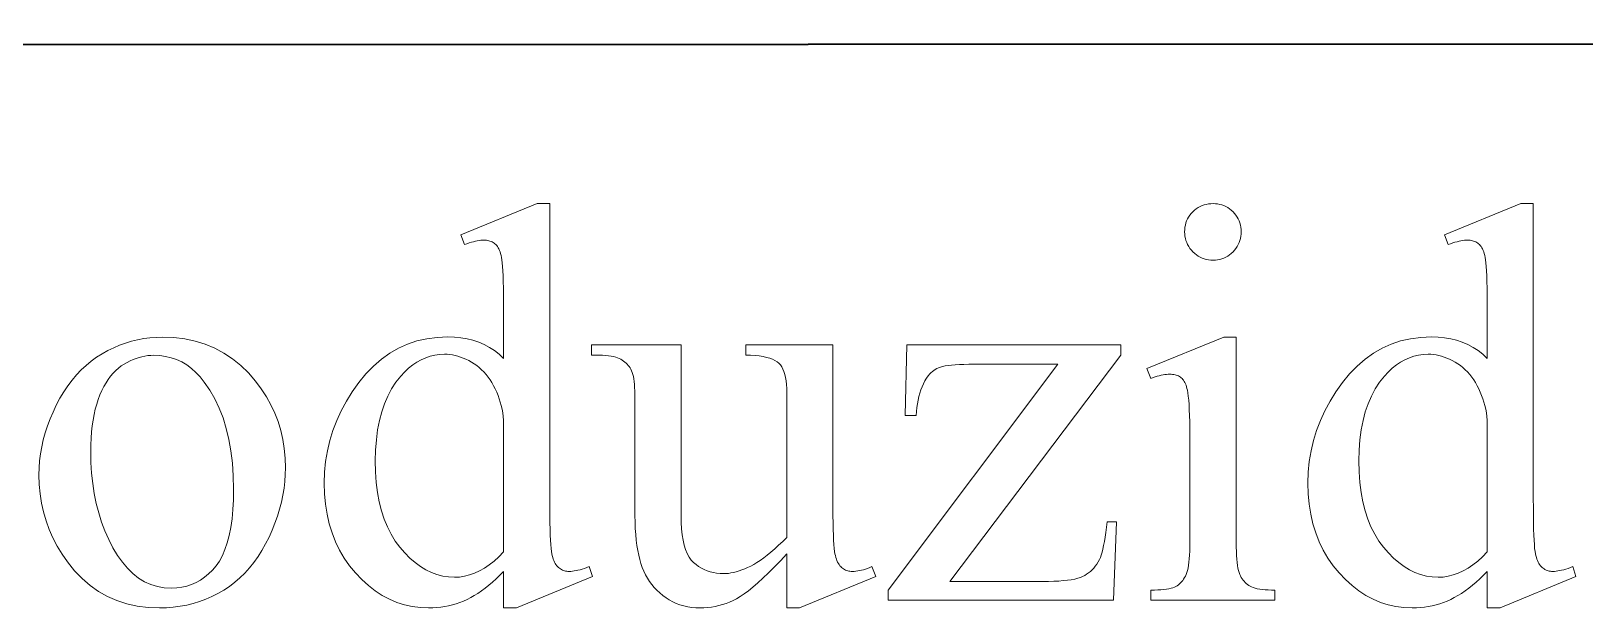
# Model space of a CAD drawing. Extents: x 0 to 297, y 0 to 210.
# Drawn here: x 189.2 to 195.23, y 10.66 to 12.9 of the extents above; entities that cross this region are included whole.
import ezdxf

# ---------------------------------------------------------------- set-up
doc = ezdxf.new("R2010")
doc.units = 0

msp = doc.modelspace()

# ---------------------------------------------------------------- linework, layer by layer
at = {"color": 7, "lineweight": 35}
msp.add_line((162, 12.832358), (286.882111, 12.899072), dxfattribs=at)
at = {"color": 7, "lineweight": 13}
for points in [[(191.033966, 10.803456), (191.019516, 10.788743), (191.005112, 10.774884), (190.990784, 10.76188), (190.976517, 10.749729), (190.962326, 10.738433), (190.948181, 10.727992), (190.934113, 10.718405), (190.92012, 10.709672), (190.906174, 10.701793), (190.892303, 10.694769), (190.878342, 10.688501), (190.864182, 10.682895), (190.849792, 10.677947), (190.83519, 10.673658), (190.820374, 10.670031), (190.805344, 10.667062), (190.7901, 10.664753), (190.774628, 10.663103), (190.758957, 10.662114), (190.743057, 10.661784), (190.711029, 10.663141), (190.67981, 10.667213), (190.649414, 10.673999), (190.619858, 10.6835), (190.59111, 10.695715), (190.563187, 10.710645), (190.536087, 10.728289), (190.509796, 10.748648), (190.484344, 10.771721), (190.459717, 10.797508), (190.436691, 10.825427), (190.416107, 10.854892), (190.397934, 10.885902), (190.382187, 10.91846), (190.368866, 10.952564), (190.357971, 10.988215), (190.349487, 11.025413), (190.34343, 11.064156), (190.339798, 11.104446), (190.338593, 11.146283), (190.33992, 11.188531), (190.343948, 11.230054), (190.350647, 11.270852), (190.360046, 11.310926), (190.372116, 11.350275), (190.386856, 11.3889), (190.404297, 11.4268), (190.424408, 11.463976), (190.447205, 11.500427), (190.472687, 11.536153), (190.500275, 11.569749), (190.529404, 11.599809), (190.560059, 11.626331), (190.592255, 11.649319), (190.625992, 11.668769), (190.661255, 11.684683), (190.698059, 11.69706), (190.736389, 11.705901), (190.776276, 11.711205), (190.817673, 11.712974), (190.843399, 11.712141), (190.868195, 11.709642), (190.892105, 11.705479), (190.9151, 11.69965), (190.93718, 11.692156), (190.958359, 11.682995), (190.978622, 11.67217), (190.997986, 11.659678), (191.016434, 11.645522), (191.033966, 11.629701), (191.033966, 11.812469), (191.03389, 11.845119), (191.033646, 11.875151), (191.033234, 11.902566), (191.032669, 11.927364), (191.031937, 11.949545), (191.031052, 11.96911), (191.029999, 11.986055), (191.028778, 12.000385), (191.027405, 12.012097), (191.025864, 12.021193), (191.024139, 12.02873), (191.022247, 12.035771), (191.020172, 12.042314), (191.017899, 12.048359), (191.015442, 12.053907), (191.012817, 12.058958), (191.009995, 12.063511), (191.007004, 12.067566), (191.003815, 12.071124), (191.000443, 12.074184), (190.996902, 12.076856), (190.993179, 12.079247), (190.989288, 12.081355), (190.985214, 12.083182), (190.980972, 12.084729), (190.976563, 12.085995), (190.971985, 12.086979), (190.967224, 12.087682), (190.962296, 12.088103), (190.957184, 12.088243), (190.951385, 12.088071), (190.945206, 12.087552), (190.93866, 12.086687), (190.931747, 12.085476), (190.924469, 12.083918), (190.916824, 12.082015), (190.908813, 12.079765), (190.900421, 12.077169), (190.891678, 12.074228), (190.882568, 12.07094), (190.8685, 12.108792), (191.163742, 12.229917), (191.212418, 12.229917), (191.212418, 11.08464), (191.212494, 11.051173), (191.212738, 11.020421), (191.21315, 10.992384), (191.213715, 10.967062), (191.214447, 10.944453), (191.215332, 10.92456), (191.216385, 10.907381), (191.217606, 10.892916), (191.218979, 10.881166), (191.22052, 10.87213), (191.222244, 10.864684), (191.224152, 10.857703), (191.226273, 10.851188), (191.228577, 10.845137), (191.231064, 10.839551), (191.233765, 10.83443), (191.236649, 10.829774), (191.239731, 10.825583), (191.243011, 10.821858), (191.246475, 10.818598), (191.250107, 10.815721), (191.25386, 10.813147), (191.257721, 10.810876), (191.261703, 10.808908), (191.265808, 10.807241), (191.270035, 10.80588), (191.274384, 10.804819), (191.278839, 10.804062), (191.283417, 10.803608), (191.288116, 10.803456), (191.294159, 10.80364), (191.300568, 10.804193), (191.307388, 10.805111), (191.31459, 10.806398), (191.322174, 10.808053), (191.33017, 10.810076), (191.338531, 10.812466), (191.34729, 10.815223), (191.356445, 10.818349), (191.365982, 10.821842), (191.377884, 10.78399), (191.08371, 10.661784), (191.033966, 10.661784)], [(193.784149, 12.229917), (193.793106, 12.229597), (193.801773, 12.228641), (193.810181, 12.227045), (193.818329, 12.224813), (193.826187, 12.221941), (193.833786, 12.218431), (193.841125, 12.214284), (193.848175, 12.209498), (193.854965, 12.204075), (193.861481, 12.198013), (193.867538, 12.191498), (193.872955, 12.184711), (193.877747, 12.177654), (193.881897, 12.170328), (193.885406, 12.16273), (193.888275, 12.154862), (193.890503, 12.146725), (193.892105, 12.138316), (193.893066, 12.129637), (193.893372, 12.120688), (193.893066, 12.111733), (193.892105, 12.103039), (193.890503, 12.094603), (193.888275, 12.086428), (193.885406, 12.07851), (193.881897, 12.070854), (193.877747, 12.063457), (193.872955, 12.056319), (193.867538, 12.04944), (193.861481, 12.042822), (193.854965, 12.036658), (193.848175, 12.031142), (193.841125, 12.026276), (193.833786, 12.022058), (193.826187, 12.018489), (193.818329, 12.01557), (193.810181, 12.013298), (193.801773, 12.011676), (193.793106, 12.010702), (193.784149, 12.010378), (193.775192, 12.010702), (193.766495, 12.011676), (193.758072, 12.013298), (193.749893, 12.01557), (193.741974, 12.018489), (193.734314, 12.022058), (193.726913, 12.026276), (193.719788, 12.031142), (193.712906, 12.036658), (193.706284, 12.042822), (193.700119, 12.04944), (193.694611, 12.056319), (193.689743, 12.063457), (193.685516, 12.070854), (193.681946, 12.07851), (193.679031, 12.086428), (193.676758, 12.094603), (193.67514, 12.103039), (193.674164, 12.111733), (193.673843, 12.120688), (193.674164, 12.129637), (193.67511, 12.138316), (193.676712, 12.146725), (193.67894, 12.154862), (193.681824, 12.16273), (193.685318, 12.170328), (193.689468, 12.177654), (193.69426, 12.184711), (193.699677, 12.191498), (193.70575, 12.198013), (193.712265, 12.204075), (193.719086, 12.209498), (193.726196, 12.214284), (193.733597, 12.218431), (193.741302, 12.221941), (193.749283, 12.224813), (193.757568, 12.227045), (193.766129, 12.228641), (193.774994, 12.229597)], [(194.847229, 10.803456), (194.832779, 10.788743), (194.81839, 10.774884), (194.804047, 10.76188), (194.789795, 10.749729), (194.775589, 10.738433), (194.761459, 10.727992), (194.747375, 10.718405), (194.733383, 10.709672), (194.719437, 10.701793), (194.705566, 10.694769), (194.69162, 10.688501), (194.677444, 10.682895), (194.663055, 10.677947), (194.648468, 10.673658), (194.633652, 10.670031), (194.618607, 10.667062), (194.603363, 10.664753), (194.587891, 10.663103), (194.57222, 10.662114), (194.55632, 10.661784), (194.524292, 10.663141), (194.493073, 10.667213), (194.462692, 10.673999), (194.433121, 10.6835), (194.404373, 10.695715), (194.37645, 10.710645), (194.34935, 10.728289), (194.323074, 10.748648), (194.297607, 10.771721), (194.27298, 10.797508), (194.249969, 10.825427), (194.22937, 10.854892), (194.211197, 10.885902), (194.19545, 10.91846), (194.182129, 10.952564), (194.171234, 10.988215), (194.16275, 11.025413), (194.156693, 11.064156), (194.153061, 11.104446), (194.151855, 11.146283), (194.153198, 11.188531), (194.157211, 11.230054), (194.163925, 11.270852), (194.173309, 11.310926), (194.185379, 11.350275), (194.200134, 11.3889), (194.21756, 11.4268), (194.237671, 11.463976), (194.260468, 11.500427), (194.28595, 11.536153), (194.313538, 11.569749), (194.342667, 11.599809), (194.373322, 11.626331), (194.405518, 11.649319), (194.439255, 11.668769), (194.474518, 11.684683), (194.511322, 11.69706), (194.549652, 11.705901), (194.589539, 11.711205), (194.630936, 11.712974), (194.656662, 11.712141), (194.681473, 11.709642), (194.705368, 11.705479), (194.728363, 11.69965), (194.750443, 11.692156), (194.771622, 11.682995), (194.791885, 11.67217), (194.811249, 11.659678), (194.829697, 11.645522), (194.847229, 11.629701), (194.847229, 11.812469), (194.847153, 11.845119), (194.846909, 11.875151), (194.846497, 11.902566), (194.845947, 11.927364), (194.845215, 11.949545), (194.844315, 11.96911), (194.843262, 11.986055), (194.842041, 12.000385), (194.840668, 12.012097), (194.839127, 12.021193), (194.837402, 12.02873), (194.83551, 12.035771), (194.833435, 12.042314), (194.831161, 12.048359), (194.82872, 12.053907), (194.82608, 12.058958), (194.823273, 12.063511), (194.820267, 12.067566), (194.817078, 12.071124), (194.813705, 12.074184), (194.810165, 12.076856), (194.806442, 12.079247), (194.802551, 12.081355), (194.798477, 12.083182), (194.79425, 12.084729), (194.789825, 12.085995), (194.785248, 12.086979), (194.780487, 12.087682), (194.775558, 12.088103), (194.770447, 12.088243), (194.764648, 12.088071), (194.758469, 12.087552), (194.751923, 12.086687), (194.74501, 12.085476), (194.737732, 12.083918), (194.730087, 12.082015), (194.722076, 12.079765), (194.713699, 12.077169), (194.704941, 12.074228), (194.695831, 12.07094), (194.681763, 12.108792), (194.97702, 12.229917), (195.025681, 12.229917), (195.025681, 11.08464), (195.025757, 11.051173), (195.026001, 11.020421), (195.026413, 10.992384), (195.026978, 10.967062), (195.02771, 10.944453), (195.028595, 10.92456), (195.029648, 10.907381), (195.030869, 10.892916), (195.032242, 10.881166), (195.033783, 10.87213), (195.035507, 10.864684), (195.037415, 10.857703), (195.039536, 10.851188), (195.04184, 10.845137), (195.044342, 10.839551), (195.047028, 10.83443), (195.049911, 10.829774), (195.052994, 10.825583), (195.056274, 10.821858), (195.059753, 10.818598), (195.06337, 10.815721), (195.067123, 10.813147), (195.070984, 10.810876), (195.074966, 10.808908), (195.079071, 10.807241), (195.083298, 10.80588), (195.087646, 10.804819), (195.092102, 10.804062), (195.09668, 10.803608), (195.101379, 10.803456), (195.107422, 10.80364), (195.113846, 10.804193), (195.120651, 10.805111), (195.127853, 10.806398), (195.135452, 10.808053), (195.143433, 10.810076), (195.151794, 10.812466), (195.160553, 10.815223), (195.169708, 10.818349), (195.179245, 10.821842), (195.191147, 10.78399), (194.896988, 10.661784), (194.847229, 10.661784)], [(189.711334, 11.711892), (189.755432, 11.710183), (189.79776, 11.705057), (189.838318, 11.696514), (189.877106, 11.684552), (189.914108, 11.669174), (189.949341, 11.650378), (189.982803, 11.628164), (190.014496, 11.602533), (190.044403, 11.573485), (190.07254, 11.541019), (190.094528, 11.511388), (190.114197, 11.48089), (190.131561, 11.449528), (190.146606, 11.417299), (190.159332, 11.384207), (190.169739, 11.350248), (190.177841, 11.315425), (190.183624, 11.279737), (190.187103, 11.243183), (190.188263, 11.205764), (190.187622, 11.179127), (190.185715, 11.152426), (190.18251, 11.125659), (190.178055, 11.098828), (190.172302, 11.071932), (190.165283, 11.044971), (190.156998, 11.017944), (190.14743, 10.990854), (190.136581, 10.963698), (190.124451, 10.936478), (190.111206, 10.909895), (190.097, 10.884653), (190.081833, 10.860753), (190.065704, 10.838194), (190.048615, 10.816975), (190.030563, 10.797097), (190.011536, 10.778562), (189.991562, 10.761366), (189.970627, 10.745511), (189.948715, 10.730998), (189.926071, 10.717848), (189.902924, 10.706081), (189.879272, 10.695699), (189.855103, 10.686701), (189.830429, 10.679088), (189.805252, 10.672858), (189.779556, 10.668014), (189.753357, 10.664553), (189.726654, 10.662477), (189.699432, 10.661784), (189.655579, 10.663568), (189.613571, 10.668921), (189.573395, 10.677844), (189.535049, 10.690335), (189.49855, 10.706395), (189.463898, 10.726024), (189.431061, 10.749221), (189.400085, 10.775988), (189.370941, 10.806323), (189.343628, 10.840227), (189.322464, 10.870659), (189.303528, 10.901827), (189.286819, 10.933731), (189.272339, 10.96637), (189.260086, 10.999743), (189.250061, 11.033854), (189.242264, 11.068698), (189.236694, 11.104279), (189.233353, 11.140594), (189.232239, 11.177646), (189.23291, 11.204883), (189.23494, 11.232087), (189.238327, 11.259258), (189.243057, 11.286398), (189.249146, 11.313505), (189.256577, 11.34058), (189.265366, 11.367622), (189.275497, 11.394632), (189.286987, 11.421609), (189.299835, 11.448554), (189.313782, 11.47478), (189.328583, 11.499599), (189.344238, 11.523013), (189.360748, 11.545021), (189.378098, 11.565623), (189.396317, 11.58482), (189.41539, 11.60261), (189.435318, 11.618994), (189.4561, 11.633972), (189.477737, 11.647545), (189.499924, 11.659771), (189.522369, 11.67071), (189.54509, 11.680362), (189.568054, 11.688727), (189.591293, 11.695806), (189.614777, 11.701596), (189.638519, 11.7061), (189.662537, 11.709318), (189.686798, 11.711248)], [(193.873917, 11.711892), (193.873917, 10.91593), (193.874054, 10.89795), (193.874451, 10.881214), (193.875122, 10.865723), (193.876068, 10.851474), (193.877289, 10.83847), (193.878784, 10.826709), (193.880539, 10.816191), (193.882568, 10.806917), (193.884857, 10.798887), (193.887436, 10.792101), (193.890259, 10.786094), (193.893356, 10.780399), (193.896713, 10.77502), (193.90033, 10.769953), (193.90419, 10.7652), (193.908325, 10.76076), (193.91272, 10.756635), (193.917358, 10.752822), (193.922272, 10.749324), (193.927444, 10.746139), (193.933182, 10.743262), (193.939789, 10.740688), (193.947281, 10.738417), (193.955658, 10.736449), (193.96489, 10.734783), (193.975006, 10.73342), (193.985992, 10.732361), (193.997864, 10.731604), (194.01062, 10.73115), (194.024231, 10.730998), (194.024231, 10.692065), (193.542984, 10.692065), (193.542984, 10.730998), (193.557007, 10.731139), (193.570068, 10.731561), (193.582169, 10.732264), (193.593338, 10.733248), (193.603546, 10.734513), (193.612808, 10.736059), (193.621109, 10.737887), (193.628464, 10.739996), (193.634857, 10.742386), (193.64032, 10.745057), (193.645187, 10.748053), (193.649857, 10.751416), (193.654312, 10.755147), (193.658569, 10.759246), (193.662628, 10.763713), (193.666458, 10.768547), (193.670105, 10.773748), (193.673538, 10.779318), (193.676758, 10.785255), (193.679794, 10.79156), (193.682556, 10.798644), (193.685043, 10.806917), (193.687225, 10.816381), (193.689133, 10.827033), (193.690735, 10.838875), (193.692047, 10.851907), (193.693069, 10.866128), (193.693802, 10.881539), (193.694244, 10.89814), (193.694382, 10.91593), (193.694382, 11.297688), (193.69429, 11.328781), (193.694, 11.357602), (193.693512, 11.384152), (193.692825, 11.408431), (193.691956, 11.430439), (193.690887, 11.450176), (193.689621, 11.467642), (193.688156, 11.482837), (193.686508, 11.49576), (193.684662, 11.506413), (193.68306, 11.513124), (193.681274, 11.519412), (193.679337, 11.525279), (193.677216, 11.530725), (193.674927, 11.535748), (193.672455, 11.540349), (193.669815, 11.544529), (193.667007, 11.548287), (193.664017, 11.551623), (193.660858, 11.554538), (193.657501, 11.557107), (193.6539, 11.559404), (193.650055, 11.561433), (193.645981, 11.56319), (193.641663, 11.564677), (193.637115, 11.565893), (193.632324, 11.56684), (193.627289, 11.567515), (193.622025, 11.567922), (193.616516, 11.568056), (193.610336, 11.567894), (193.603897, 11.567408), (193.597183, 11.566597), (193.590225, 11.565461), (193.582993, 11.564001), (193.575516, 11.562217), (193.567764, 11.560108), (193.559769, 11.557674), (193.551514, 11.554916), (193.542984, 11.551834), (193.527847, 11.590768), (193.826324, 11.711892)], [(189.677811, 11.641597), (189.666336, 11.641256), (189.654861, 11.640234), (189.643372, 11.638531), (189.631866, 11.636146), (189.620346, 11.63308), (189.608826, 11.629333), (189.59729, 11.624904), (189.585754, 11.619794), (189.574188, 11.614003), (189.562622, 11.607531), (189.551285, 11.600204), (189.540375, 11.591849), (189.529907, 11.582467), (189.519897, 11.572058), (189.510315, 11.560621), (189.501175, 11.548158), (189.492493, 11.534666), (189.484238, 11.520147), (189.47644, 11.504601), (189.469086, 11.488028), (189.462296, 11.470454), (189.456238, 11.451906), (189.450882, 11.432386), (189.446243, 11.411892), (189.442322, 11.390425), (189.439102, 11.367985), (189.4366, 11.34457), (189.434814, 11.320184), (189.433746, 11.294823), (189.433395, 11.268489), (189.43425, 11.225825), (189.436829, 11.184351), (189.441132, 11.144066), (189.447144, 11.104971), (189.454895, 11.067065), (189.46434, 11.03035), (189.475525, 10.994823), (189.488419, 10.960486), (189.503036, 10.92734), (189.519379, 10.895382), (189.537109, 10.865587), (189.555939, 10.838929), (189.575867, 10.815407), (189.596893, 10.795021), (189.619003, 10.777772), (189.642212, 10.763659), (189.666504, 10.752682), (189.691895, 10.744841), (189.718369, 10.740136), (189.745941, 10.738568), (189.766556, 10.739433), (189.786423, 10.742029), (189.805573, 10.746355), (189.823975, 10.752411), (189.841644, 10.760198), (189.858582, 10.769715), (189.874786, 10.780962), (189.890244, 10.79394), (189.904984, 10.808648), (189.918976, 10.825087), (189.931915, 10.843634), (189.943497, 10.864668), (189.95372, 10.88819), (189.962585, 10.914199), (189.970078, 10.942696), (189.976212, 10.97368), (189.980972, 11.007152), (189.984375, 11.043111), (189.98642, 11.081557), (189.987106, 11.122491), (189.985962, 11.174142), (189.982559, 11.223543), (189.976883, 11.270696), (189.968933, 11.315598), (189.95871, 11.358252), (189.946228, 11.398655), (189.931458, 11.43681), (189.914429, 11.472714), (189.895126, 11.50637), (189.87355, 11.537775), (189.857773, 11.557502), (189.841156, 11.575151), (189.823685, 11.590724), (189.805374, 11.604221), (189.786224, 11.615642), (189.76622, 11.624985), (189.745392, 11.632253), (189.723709, 11.637444), (189.701172, 11.640558)], [(191.033966, 10.87916), (191.033966, 11.389614), (191.03241, 11.404192), (191.030334, 11.41851), (191.02774, 11.43257), (191.024628, 11.446369), (191.020996, 11.459909), (191.016846, 11.47319), (191.012161, 11.486211), (191.006973, 11.498972), (191.001266, 11.511474), (190.995041, 11.523716), (190.988342, 11.535531), (190.981216, 11.546752), (190.973663, 11.557377), (190.965714, 11.567408), (190.957321, 11.576843), (190.948517, 11.585685), (190.939285, 11.593931), (190.929626, 11.601583), (190.919556, 11.608639), (190.909058, 11.615101), (190.898376, 11.620956), (190.887756, 11.626196), (190.877182, 11.630819), (190.866669, 11.634827), (190.856201, 11.638217), (190.845795, 11.640991), (190.835434, 11.643148), (190.825134, 11.64469), (190.814896, 11.645615), (190.804703, 11.645923), (190.785873, 11.645068), (190.767456, 11.642505), (190.749451, 11.638233), (190.731857, 11.632253), (190.714661, 11.624563), (190.697891, 11.615166), (190.681534, 11.604058), (190.665573, 11.591244), (190.65004, 11.576719), (190.634903, 11.560486), (190.616211, 11.536953), (190.599472, 11.511344), (190.584717, 11.483659), (190.57193, 11.453897), (190.561096, 11.422058), (190.552246, 11.388144), (190.545349, 11.352152), (190.540436, 11.314084), (190.537476, 11.27394), (190.536499, 11.231719), (190.537445, 11.18905), (190.540298, 11.148424), (190.545059, 11.109842), (190.551727, 11.073305), (190.560287, 11.038812), (190.570755, 11.006362), (190.58313, 10.975957), (190.597397, 10.947596), (190.613586, 10.921278), (190.631668, 10.897004), (190.650909, 10.874915), (190.670593, 10.855151), (190.690704, 10.837712), (190.711258, 10.822598), (190.732239, 10.809811), (190.753662, 10.799347), (190.775497, 10.791209), (190.797775, 10.785397), (190.820496, 10.781908), (190.843628, 10.780746), (190.863251, 10.78173), (190.882736, 10.784682), (190.9021, 10.789603), (190.921326, 10.796492), (190.94043, 10.805349), (190.959396, 10.816175), (190.978226, 10.828969), (190.996948, 10.843731), (191.015518, 10.860461)], [(192.310104, 11.682693), (192.310104, 11.082477), (192.310181, 11.049421), (192.310425, 11.019037), (192.310837, 10.991324), (192.311401, 10.966283), (192.312134, 10.943913), (192.313019, 10.924213), (192.314087, 10.907186), (192.315292, 10.89283), (192.316681, 10.881145), (192.318222, 10.87213), (192.319931, 10.864684), (192.321854, 10.857703), (192.323959, 10.851188), (192.326263, 10.845137), (192.328766, 10.839551), (192.331451, 10.83443), (192.334335, 10.829774), (192.337418, 10.825583), (192.340698, 10.821858), (192.344177, 10.818598), (192.347809, 10.815721), (192.351547, 10.813147), (192.355408, 10.810876), (192.359406, 10.808908), (192.363495, 10.807241), (192.367722, 10.80588), (192.37207, 10.804819), (192.376526, 10.804062), (192.381104, 10.803608), (192.385803, 10.803456), (192.392593, 10.80364), (192.399567, 10.804193), (192.406708, 10.805111), (192.414017, 10.806398), (192.421494, 10.808053), (192.429153, 10.810076), (192.436981, 10.812466), (192.444992, 10.815223), (192.453156, 10.818349), (192.461517, 10.821842), (192.476654, 10.78399), (192.180328, 10.661784), (192.131668, 10.661784), (192.131668, 10.87159), (192.10675, 10.844932), (192.083038, 10.820328), (192.060547, 10.797779), (192.039261, 10.777286), (192.019196, 10.758846), (192.000336, 10.742462), (191.982681, 10.728132), (191.966248, 10.715858), (191.951019, 10.705638), (191.936996, 10.697473), (191.923508, 10.690692), (191.909882, 10.684625), (191.896088, 10.679272), (191.882141, 10.674632), (191.868057, 10.670706), (191.853806, 10.667494), (191.839417, 10.664996), (191.824875, 10.663212), (191.810181, 10.662141), (191.795319, 10.661784), (191.7789, 10.662266), (191.762909, 10.663709), (191.74736, 10.666116), (191.732254, 10.669484), (191.71759, 10.673816), (191.703384, 10.67911), (191.689606, 10.685366), (191.67627, 10.692584), (191.663391, 10.700766), (191.650955, 10.709909), (191.639099, 10.71981), (191.628006, 10.730263), (191.617645, 10.741267), (191.608032, 10.752822), (191.599182, 10.76493), (191.591064, 10.777588), (191.583679, 10.790798), (191.577057, 10.80456), (191.571182, 10.818873), (191.566055, 10.833738), (191.561539, 10.849505), (191.557495, 10.866529), (191.553925, 10.884805), (191.550827, 10.904336), (191.548218, 10.925122), (191.546066, 10.947163), (191.544403, 10.970457), (191.543213, 10.995007), (191.542496, 11.020811), (191.542267, 11.047869), (191.542267, 11.490191), (191.542114, 11.503818), (191.541656, 11.516579), (191.540894, 11.528475), (191.539841, 11.539506), (191.538483, 11.549671), (191.536804, 11.558972), (191.534851, 11.567408), (191.532562, 11.574978), (191.529999, 11.581683), (191.527115, 11.587523), (191.523941, 11.592806), (191.520477, 11.59784), (191.516724, 11.602626), (191.512665, 11.607162), (191.508331, 11.61145), (191.503693, 11.61549), (191.498764, 11.619281), (191.493561, 11.622822), (191.488037, 11.626116), (191.482239, 11.62916), (191.475815, 11.631923), (191.468414, 11.634373), (191.460068, 11.636508), (191.450745, 11.63833), (191.44046, 11.639839), (191.42923, 11.641034), (191.417023, 11.641915), (191.403854, 11.642484), (191.389725, 11.642737), (191.374634, 11.642678), (191.374634, 11.682693), (191.721786, 11.682693), (191.721786, 11.019751), (191.72226, 10.993017), (191.723709, 10.968186), (191.72612, 10.945259), (191.729492, 10.924235), (191.73381, 10.905115), (191.739105, 10.887897), (191.745361, 10.872584), (191.752594, 10.859174), (191.760773, 10.847668), (191.769913, 10.838064), (191.779739, 10.829844), (191.789963, 10.822491), (191.800583, 10.816002), (191.811615, 10.810378), (191.823044, 10.805619), (191.834869, 10.801726), (191.847092, 10.798698), (191.859711, 10.796535), (191.872742, 10.795238), (191.886169, 10.794805), (191.895599, 10.795097), (191.905273, 10.795973), (191.915192, 10.797433), (191.925354, 10.799477), (191.935776, 10.802105), (191.946457, 10.805317), (191.957367, 10.809113), (191.968536, 10.813493), (191.97995, 10.818457), (191.991608, 10.824005), (192.003616, 10.830375), (192.016083, 10.837804), (192.028976, 10.846293), (192.042313, 10.855844), (192.056091, 10.866452), (192.070313, 10.878121), (192.084991, 10.89085), (192.100098, 10.904639), (192.115662, 10.919488), (192.131668, 10.935396), (192.131668, 11.496679), (192.131348, 11.513004), (192.130432, 11.528236), (192.128891, 11.542377), (192.126724, 11.555425), (192.123962, 11.567381), (192.120575, 11.578244), (192.116562, 11.588015), (192.111938, 11.596694), (192.106689, 11.60428), (192.100845, 11.610775), (192.094009, 11.616447), (192.085846, 11.621568), (192.076355, 11.626137), (192.065536, 11.630155), (192.053391, 11.633621), (192.039917, 11.636536), (192.025101, 11.638898), (192.008957, 11.64071), (191.991486, 11.64197), (191.972687, 11.642678), (191.972687, 11.682693)], [(193.409958, 10.995958), (193.398071, 10.692065), (192.524231, 10.692065), (192.524231, 10.730998), (193.181763, 11.60699), (192.85733, 11.60699), (192.837067, 11.606854), (192.818268, 11.606449), (192.800903, 11.605773), (192.785004, 11.604827), (192.770538, 11.60361), (192.757538, 11.602123), (192.745972, 11.600366), (192.735855, 11.598338), (192.727203, 11.59604), (192.719986, 11.593472), (192.713608, 11.590524), (192.707489, 11.58709), (192.701584, 11.58317), (192.695923, 11.578763), (192.690521, 11.57387), (192.685333, 11.568489), (192.680389, 11.562622), (192.67569, 11.556269), (192.671219, 11.549428), (192.666992, 11.542101), (192.661407, 11.531027), (192.656311, 11.519434), (192.651703, 11.507321), (192.647614, 11.49469), (192.644012, 11.481539), (192.6409, 11.467869), (192.638306, 11.45368), (192.636185, 11.438972), (192.634583, 11.423745), (192.633469, 11.407999), (192.59021, 11.407999), (192.596695, 11.682693), (193.427261, 11.682693), (193.427261, 11.642678), (192.763245, 10.764524), (193.124451, 10.764524), (193.146439, 10.764713), (193.166962, 10.765281), (193.18602, 10.766227), (193.203613, 10.767551), (193.219757, 10.769256), (193.234436, 10.771338), (193.247665, 10.773797), (193.25943, 10.776636), (193.269714, 10.779854), (193.278564, 10.783449), (193.286514, 10.787521), (193.294159, 10.792166), (193.301483, 10.797384), (193.308502, 10.803176), (193.315201, 10.80954), (193.321579, 10.816478), (193.327652, 10.823989), (193.33342, 10.832072), (193.338867, 10.84073), (193.343994, 10.84996), (193.347397, 10.857649), (193.350693, 10.866874), (193.353882, 10.877635), (193.356964, 10.889931), (193.35994, 10.903763), (193.362808, 10.919131), (193.36557, 10.936034), (193.368225, 10.954473), (193.370758, 10.974448), (193.373199, 10.995958)], [(194.847229, 10.87916), (194.847229, 11.389614), (194.845673, 11.404192), (194.843597, 11.41851), (194.841003, 11.43257), (194.837891, 11.446369), (194.834259, 11.459909), (194.830109, 11.47319), (194.825439, 11.486211), (194.820236, 11.498972), (194.814529, 11.511474), (194.808304, 11.523716), (194.801605, 11.535531), (194.794479, 11.546752), (194.786942, 11.557377), (194.778976, 11.567408), (194.770584, 11.576843), (194.76178, 11.585685), (194.752548, 11.593931), (194.742889, 11.601583), (194.732819, 11.608639), (194.722321, 11.615101), (194.711639, 11.620956), (194.701019, 11.626196), (194.690445, 11.630819), (194.679932, 11.634827), (194.669464, 11.638217), (194.659058, 11.640991), (194.648712, 11.643148), (194.638397, 11.64469), (194.628159, 11.645615), (194.617966, 11.645923), (194.599136, 11.645068), (194.580719, 11.642505), (194.562714, 11.638233), (194.54512, 11.632253), (194.527924, 11.624563), (194.511154, 11.615166), (194.494797, 11.604058), (194.478851, 11.591244), (194.463303, 11.576719), (194.448181, 11.560486), (194.429474, 11.536953), (194.41275, 11.511344), (194.39798, 11.483659), (194.385193, 11.453897), (194.374359, 11.422058), (194.365509, 11.388144), (194.358612, 11.352152), (194.353699, 11.314084), (194.350739, 11.27394), (194.349762, 11.231719), (194.350708, 11.18905), (194.353561, 11.148424), (194.358322, 11.109842), (194.36499, 11.073305), (194.37355, 11.038812), (194.384018, 11.006362), (194.396393, 10.975957), (194.410675, 10.947596), (194.426849, 10.921278), (194.444931, 10.897004), (194.464172, 10.874915), (194.483856, 10.855151), (194.503983, 10.837712), (194.524521, 10.822598), (194.545502, 10.809811), (194.566925, 10.799347), (194.58876, 10.791209), (194.611038, 10.785397), (194.633759, 10.781908), (194.656891, 10.780746), (194.676514, 10.78173), (194.695999, 10.784682), (194.715363, 10.789603), (194.734589, 10.796492), (194.753693, 10.805349), (194.772659, 10.816175), (194.791504, 10.828969), (194.810211, 10.843731), (194.828781, 10.860461)]]:
    msp.add_lwpolyline(points, close=True, dxfattribs=at)

doc.saveas('drawing.dxf')
